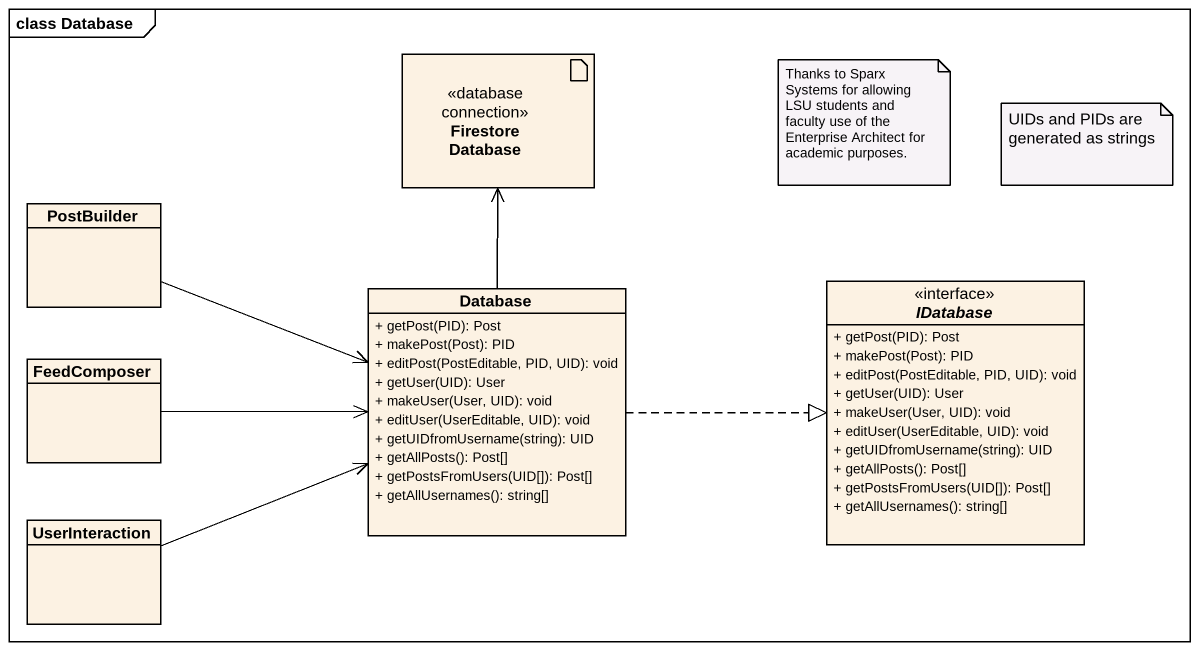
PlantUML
@startuml
mainframe class Database
allowmixing
hide circle
hide empty members
skinparam classAttributeIconSize 0
artifact "Firestore Database" as Firestore_Database <<database connection>>
class PostBuilder
interface IDatabase {
  + getPost(PID): Post
  + makePost(Post): PID
  + editPost(PostEditable, PID, UID): void
  + getUser(UID): User
  + makeUser(User, UID): void
  + editUser(UserEditable, UID): void
  + getUIDfromUsername(string): UID
  + getAllPosts(): Post[]
  + getPostsFromUsers(UID[]): Post[]
  + getAllUsernames(): string[]
}
class "Database" as Database_ {
  + getPost(PID): Post
  + makePost(Post): PID
  + editPost(PostEditable, PID, UID): void
  + getUser(UID): User
  + makeUser(User, UID): void
  + editUser(UserEditable, UID): void
  + getUIDfromUsername(string): UID
  + getAllPosts(): Post[]
  + getPostsFromUsers(UID[]): Post[]
  + getAllUsernames(): string[]
}
class FeedComposer
class UserInteraction
PostBuilder -right-> Database_
Database_ -up-> Firestore_Database
Database_ .right.|> IDatabase
FeedComposer -right-> Database_
UserInteraction -right-> Database_
note as N1
  Thanks to Sparx Systems for allowing LSU students and faculty use of the Enterprise Architect for academic purposes.
end note
note as N2
  UIDs and PIDs are generated as strings
end note
@enduml
